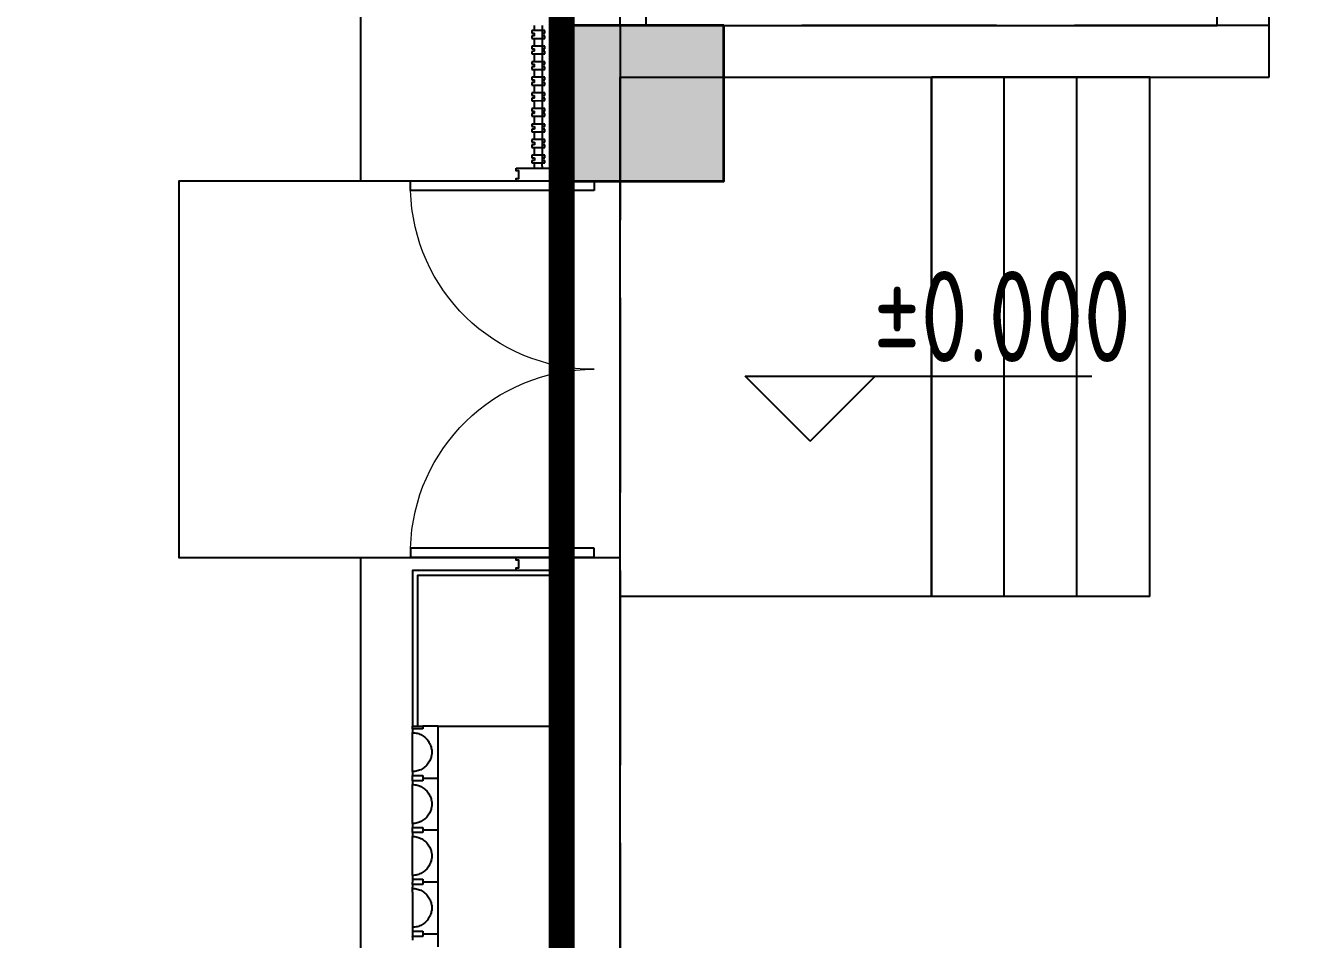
# Model space of a CAD drawing. Extents: x 513700 to 513844, y -232466 to -232398.
# Drawn here: x 513787.08 to 513791.965, y -232426.716 to -232423.194 of the extents above; entities that cross this region are included whole.
import ezdxf

# ---------------------------------------------------------------- set-up
doc = ezdxf.new("R2010")
doc.units = 0
doc.header["$LTSCALE"] = 1000
doc.linetypes.add('CACHE2', pattern=[0.1875, 0.125, -0.0625])
doc.linetypes.add('DASH', pattern=[0.35, 0.25, -0.1])
doc.layers.get('0').update_dxf_attribs({"color": 252})
for name, color, linetype in [('6#-造型-1F（实施版）石材-STONE-S', 253, 'Continuous'), ('6#-造型-1F（实施版）金属型材-METAL-S', 253, 'Continuous'), ('6#-造型-银白色铝板', 252, 'Continuous'), ('A-ANNO-100-DIM-E', 253, 'Continuous'), ('A-DOOR', 252, 'Continuous'), ('A-STAIR', 252, 'Continuous'), ('A-STR-CONC-C', 253, 'Continuous'), ('A-WALL-S', 252, 'Continuous'), ('PUB_HATCH', 252, 'Continuous'), ('降板', 253, 'Continuous')]:
    doc.layers.add(name, color=color, linetype=linetype)
for name, color, linetype, lineweight in [('S-COLU', 252, 'Continuous', 35), ('S-COLU-HATC', 252, 'Continuous', 25), ('面积-计容-餐饮便利店-1', 3, 'Continuous', 0)]:
    doc.layers.add(name, color=color, linetype=linetype, lineweight=lineweight)
doc.styles.add('TYDG_02', font='TSSDENG.shx', dxfattribs={"width": 0.8, "bigfont": 'hztxt.shx'})

# ---------------------------------------------------------------- blocks, each defined once
blk = doc.blocks.new('2新72A$C0EC5048D')
at = {"layer": 'S-COLU-HATC'}
blk.add_hatch(color=256, dxfattribs=at).paths.add_polyline_path([(-33000, 17500), (-33600, 17500), (-33600, 16900), (-33000, 16900)])
at = {"layer": 'S-COLU', "elevation": 0}
blk.add_lwpolyline([(-33000, 17500), (-33600, 17500), (-33600, 16900), (-33000, 16900)], close=True, dxfattribs=at)
blk = doc.blocks.new('2新154_FZH')
blk.add_lwpolyline([(-0.5, -0.5), (0.5, -0.5), (0.5, 0.5), (-0.5, 0.5)], close=True)
at = {"layer": 'PUB_HATCH'}
blk.add_solid([(-0.5, -0.5), (0.5, -0.5), (-0.5, 0.5), (0.5, 0.5)], dxfattribs=at)
blk = doc.blocks.new('2新231F柱')
at = {"layer": 'A-STR-CONC-C', "xscale": 600, "yscale": 600, "zscale": 600, "rotation": 270}
blk.add_blockref('2新154_FZH', (-69062, -14697.8), dxfattribs=at)
blk = doc.blocks.new('2新159a-dhrtu')
at = {"layer": '6#-造型-1F（实施版）金属型材-METAL-S'}
blk.add_lwpolyline([(2202597.2, 332571.2), (2202797.2, 332571.2), (2202797.2, 332521.2), (2202597.2, 332521.2), (2202597.2, 332531.2), (2202607.2, 332531.2), (2202607.2, 332561.2), (2202597.2, 332561.2)], close=True, dxfattribs=at)
blk = doc.blocks.new('2新75A$C42150BCA')
at = {"layer": '6#-造型-1F（实施版）石材-STONE-S'}
for p, q in [((-700, 14790), (-700, 14800)), ((-700, 14800), (-660, 14800)), ((-700, 14790), (-700, 14775)), ((-660, 14790), (-700, 14790)), ((-700, 14775), (-695.2, 14774.9)), ((-700, 14625), (-700, 14775)), ((-695.2, 14774.9), (-690.4, 14774.4)), ((-690.4, 14774.4), (-685.7, 14773.6)), ((-685.7, 14773.6), (-681, 14772.6)), ((-681, 14772.6), (-676.4, 14771.2)), ((-676.4, 14771.2), (-671.9, 14769.5)), ((-671.9, 14769.5), (-667.5, 14767.6)), ((-667.5, 14767.6), (-663.2, 14765.4)), ((-663.2, 14765.4), (-659.1, 14762.9)), ((-660, 14800), (-660, 14790)), ((-600, 14800), (-660, 14800)), ((-659.1, 14762.9), (-655.1, 14760.1)), ((-655.1, 14760.1), (-651.4, 14757.1)), ((-651.4, 14757.1), (-647.8, 14753.9)), ((-647.8, 14753.9), (-644.5, 14750.4)), ((-600, 14600), (-600, 14800)), ((-600, 14800), (-100, 14800)), ((-644.5, 14750.4), (-641.4, 14746.8)), ((-641.4, 14746.8), (-638.5, 14742.9)), ((-638.5, 14742.9), (-635.9, 14738.9)), ((-635.9, 14738.9), (-633.5, 14734.7)), ((-633.5, 14734.7), (-631.4, 14730.4)), ((-631.4, 14730.4), (-629.6, 14725.9)), ((-629.6, 14725.9), (-628.1, 14721.3)), ((-628.1, 14721.3), (-626.9, 14716.7)), ((-626.9, 14716.7), (-626, 14712)), ((-626, 14712), (-625.3, 14707.2)), ((-625.3, 14707.2), (-625, 14702.4)), ((-638.5, 14657.1), (-641.4, 14653.2)), ((-635.9, 14661.1), (-638.5, 14657.1)), ((-633.5, 14665.3), (-635.9, 14661.1)), ((-631.4, 14669.7), (-633.5, 14665.3)), ((-629.6, 14674.1), (-631.4, 14669.7)), ((-628.1, 14678.7), (-629.6, 14674.1)), ((-626.9, 14683.3), (-628.1, 14678.7)), ((-626, 14688), (-626.9, 14683.3)), ((-625.3, 14692.8), (-626, 14688)), ((-625, 14697.6), (-625.3, 14692.8)), ((-625, 14702.4), (-625, 14697.6)), ((-695.2, 14625.2), (-700, 14625)), ((-700, 14625), (-700, 14610)), ((-700, 14610), (-660, 14610)), ((-700, 14590), (-700, 14610)), ((-690.4, 14625.6), (-695.2, 14625.2)), ((-685.7, 14626.4), (-690.4, 14625.6)), ((-681, 14627.5), (-685.7, 14626.4)), ((-676.4, 14628.8), (-681, 14627.5)), ((-671.9, 14630.5), (-676.4, 14628.8)), ((-667.5, 14632.4), (-671.9, 14630.5)), ((-663.2, 14634.7), (-667.5, 14632.4)), ((-659.1, 14637.2), (-663.2, 14634.7)), ((-660, 14610), (-660, 14600)), ((-655.1, 14639.9), (-659.1, 14637.2)), ((-651.4, 14642.9), (-655.1, 14639.9)), ((-647.8, 14646.1), (-651.4, 14642.9)), ((-644.5, 14649.6), (-647.8, 14646.1)), ((-641.4, 14653.2), (-644.5, 14649.6)), ((-700, 14590), (-700, 14575)), ((-660, 14590), (-700, 14590)), ((-700, 14575), (-695.2, 14574.9)), ((-700, 14425), (-700, 14575)), ((-695.2, 14574.9), (-690.4, 14574.4)), ((-690.4, 14574.4), (-685.7, 14573.6)), ((-685.7, 14573.6), (-681, 14572.6)), ((-681, 14572.6), (-676.4, 14571.2)), ((-676.4, 14571.2), (-671.9, 14569.5)), ((-671.9, 14569.5), (-667.5, 14567.6)), ((-667.5, 14567.6), (-663.2, 14565.4)), ((-663.2, 14565.4), (-659.1, 14562.9)), ((-660, 14600), (-600, 14600)), ((-660, 14600), (-660, 14590)), ((-659.1, 14562.9), (-655.1, 14560.1)), ((-655.1, 14560.1), (-651.4, 14557.1)), ((-600, 14400), (-600, 14600)), ((-651.4, 14557.1), (-647.8, 14553.9)), ((-647.8, 14553.9), (-644.5, 14550.4)), ((-644.5, 14550.4), (-641.4, 14546.8)), ((-641.4, 14546.8), (-638.5, 14542.9)), ((-638.5, 14542.9), (-635.9, 14538.9)), ((-635.9, 14538.9), (-633.5, 14534.7)), ((-633.5, 14534.7), (-631.4, 14530.4)), ((-631.4, 14530.4), (-629.6, 14525.9)), ((-629.6, 14525.9), (-628.1, 14521.3)), ((-628.1, 14521.3), (-626.9, 14516.7)), ((-626.9, 14516.7), (-626, 14512)), ((-626, 14512), (-625.3, 14507.2)), ((-635.9, 14461.1), (-638.5, 14457.1)), ((-633.5, 14465.3), (-635.9, 14461.1)), ((-631.4, 14469.7), (-633.5, 14465.3)), ((-629.6, 14474.1), (-631.4, 14469.7)), ((-628.1, 14478.7), (-629.6, 14474.1)), ((-626.9, 14483.3), (-628.1, 14478.7)), ((-626, 14488), (-626.9, 14483.3)), ((-625.3, 14492.8), (-626, 14488)), ((-625.3, 14507.2), (-625, 14502.4)), ((-625, 14497.6), (-625.3, 14492.8)), ((-625, 14502.4), (-625, 14497.6)), ((-695.2, 14425.2), (-700, 14425)), ((-700, 14425), (-700, 14410)), ((-690.4, 14425.6), (-695.2, 14425.2)), ((-685.7, 14426.4), (-690.4, 14425.6)), ((-681, 14427.5), (-685.7, 14426.4)), ((-676.4, 14428.8), (-681, 14427.5)), ((-671.9, 14430.5), (-676.4, 14428.8)), ((-667.5, 14432.4), (-671.9, 14430.5)), ((-663.2, 14434.7), (-667.5, 14432.4)), ((-659.1, 14437.2), (-663.2, 14434.7)), ((-655.1, 14439.9), (-659.1, 14437.2)), ((-651.4, 14442.9), (-655.1, 14439.9)), ((-647.8, 14446.1), (-651.4, 14442.9)), ((-644.5, 14449.6), (-647.8, 14446.1)), ((-641.4, 14453.2), (-644.5, 14449.6)), ((-638.5, 14457.1), (-641.4, 14453.2)), ((-700, 14410), (-660, 14410)), ((-700, 14390), (-700, 14410)), ((-700, 14390), (-700, 14375)), ((-660, 14390), (-700, 14390)), ((-700, 14264.8), (-700, 14375)), ((-700, 14375), (-695.2, 14374.9)), ((-695.2, 14374.9), (-690.4, 14374.4)), ((-690.4, 14374.4), (-685.7, 14373.6)), ((-685.7, 14373.6), (-681, 14372.6)), ((-681, 14372.6), (-676.4, 14371.2)), ((-676.4, 14371.2), (-671.9, 14369.5)), ((-671.9, 14369.5), (-667.5, 14367.6)), ((-667.5, 14367.6), (-663.2, 14365.4)), ((-663.2, 14365.4), (-659.1, 14362.9)), ((-660, 14410), (-660, 14400)), ((-660, 14400), (-600, 14400)), ((-660, 14400), (-660, 14390)), ((-659.1, 14362.9), (-655.1, 14360.1)), ((-600, 14200), (-600, 14400)), ((-655.1, 14360.1), (-651.4, 14357.1)), ((-651.4, 14357.1), (-647.8, 14353.9)), ((-647.8, 14353.9), (-644.5, 14350.4)), ((-644.5, 14350.4), (-641.4, 14346.8)), ((-641.4, 14346.8), (-638.5, 14342.9)), ((-638.5, 14342.9), (-635.9, 14338.9)), ((-635.9, 14338.9), (-633.5, 14334.7)), ((-633.5, 14334.7), (-631.4, 14330.4)), ((-631.4, 14330.4), (-629.6, 14325.9)), ((-629.6, 14325.9), (-628.1, 14321.3)), ((-628.1, 14321.3), (-626.9, 14316.7)), ((-626.9, 14316.7), (-626, 14312)), ((-700, 14225), (-700, 14264.8)), ((-633.5, 14265.3), (-635.9, 14261.1)), ((-631.4, 14269.7), (-633.5, 14265.3)), ((-629.6, 14274.1), (-631.4, 14269.7)), ((-628.1, 14278.7), (-629.6, 14274.1)), ((-626.9, 14283.3), (-628.1, 14278.7)), ((-626, 14288), (-626.9, 14283.3)), ((-626, 14312), (-625.3, 14307.2)), ((-625.3, 14292.8), (-626, 14288)), ((-625.3, 14307.2), (-625, 14302.4)), ((-625, 14297.6), (-625.3, 14292.8)), ((-625, 14302.4), (-625, 14297.6)), ((-695.2, 14225.2), (-700, 14225)), ((-700, 14225), (-700, 14218.8)), ((-700, 14218.8), (-700, 14210)), ((-690.4, 14225.6), (-695.2, 14225.2)), ((-685.7, 14226.4), (-690.4, 14225.6)), ((-681, 14227.5), (-685.7, 14226.4)), ((-676.4, 14228.8), (-681, 14227.5)), ((-671.9, 14230.5), (-676.4, 14228.8)), ((-667.5, 14232.4), (-671.9, 14230.5)), ((-663.2, 14234.7), (-667.5, 14232.4)), ((-659.1, 14237.2), (-663.2, 14234.7)), ((-655.1, 14239.9), (-659.1, 14237.2)), ((-651.4, 14242.9), (-655.1, 14239.9)), ((-647.8, 14246.1), (-651.4, 14242.9)), ((-644.5, 14249.6), (-647.8, 14246.1)), ((-641.4, 14253.2), (-644.5, 14249.6)), ((-638.5, 14257.1), (-641.4, 14253.2)), ((-635.9, 14261.1), (-638.5, 14257.1)), ((-700, 14210), (-660, 14210)), ((-700, 14210), (-700, 14209.1)), ((-700, 14209.1), (-700, 14198.4)), ((-700, 14190), (-700, 14198.4)), ((-660, 14190), (-700, 14190)), ((-700, 14190), (-700, 14180.1)), ((-700, 14175), (-700, 14180.1)), ((-700, 14175), (-695.2, 14174.9)), ((-700, 14160.4), (-700, 14175)), ((-695.2, 14174.9), (-690.4, 14174.4)), ((-690.4, 14174.4), (-685.7, 14173.6)), ((-685.7, 14173.6), (-681, 14172.6)), ((-681, 14172.6), (-676.4, 14171.2)), ((-676.4, 14171.2), (-671.9, 14169.5)), ((-671.9, 14169.5), (-667.5, 14167.6)), ((-667.5, 14167.6), (-663.2, 14165.4)), ((-660, 14210), (-660, 14200)), ((-660, 14200), (-600, 14200)), ((-660, 14200), (-660, 14190)), ((-600, 14000), (-600, 14200)), ((-700, 14160.4), (-700, 14025)), ((-663.2, 14165.4), (-659.1, 14162.9)), ((-659.1, 14162.9), (-655.1, 14160.1)), ((-655.1, 14160.1), (-651.4, 14157.1)), ((-651.4, 14157.1), (-647.8, 14153.9)), ((-647.8, 14153.9), (-644.5, 14150.4)), ((-644.5, 14150.4), (-641.4, 14146.8)), ((-641.4, 14146.8), (-638.5, 14142.9)), ((-638.5, 14142.9), (-635.9, 14138.9)), ((-635.9, 14138.9), (-633.5, 14134.7)), ((-633.5, 14134.7), (-631.4, 14130.4)), ((-631.4, 14130.4), (-629.6, 14125.9)), ((-629.6, 14125.9), (-628.1, 14121.3)), ((-628.1, 14121.3), (-626.9, 14116.7)), ((-631.4, 14069.7), (-633.5, 14065.3)), ((-629.6, 14074.1), (-631.4, 14069.7)), ((-628.1, 14078.7), (-629.6, 14074.1)), ((-626.9, 14083.3), (-628.1, 14078.7)), ((-626.9, 14116.7), (-626, 14112)), ((-626, 14088), (-626.9, 14083.3)), ((-626, 14112), (-625.3, 14107.2)), ((-625.3, 14092.8), (-626, 14088)), ((-625.3, 14107.2), (-625, 14102.4)), ((-625, 14097.6), (-625.3, 14092.8)), ((-625, 14102.4), (-625, 14097.6)), ((-695.2, 14025.2), (-700, 14025)), ((-700, 14025), (-700, 14010)), ((-690.4, 14025.6), (-695.2, 14025.2)), ((-685.7, 14026.4), (-690.4, 14025.6)), ((-681, 14027.5), (-685.7, 14026.4)), ((-676.4, 14028.8), (-681, 14027.5)), ((-671.9, 14030.5), (-676.4, 14028.8)), ((-667.5, 14032.4), (-671.9, 14030.5)), ((-663.2, 14034.7), (-667.5, 14032.4)), ((-659.1, 14037.2), (-663.2, 14034.7)), ((-655.1, 14039.9), (-659.1, 14037.2)), ((-651.4, 14042.9), (-655.1, 14039.9)), ((-647.8, 14046.1), (-651.4, 14042.9)), ((-644.5, 14049.6), (-647.8, 14046.1)), ((-641.4, 14053.2), (-644.5, 14049.6)), ((-638.5, 14057.1), (-641.4, 14053.2)), ((-635.9, 14061.1), (-638.5, 14057.1)), ((-633.5, 14065.3), (-635.9, 14061.1)), ((-700, 14010), (-700, 13990.9)), ((-700, 14010), (-660, 14010)), ((-700, 13990), (-700, 13990.9)), ((-700, 13990), (-700, 13975)), ((-660, 13990), (-700, 13990)), ((-660, 14010), (-660, 14000)), ((-660, 14000), (-600, 14000)), ((-660, 14000), (-660, 13990)), ((-600, 13980), (-600, 14000)), ((-600, 13950), (-600, 13980))]:
    blk.add_line(p, q, dxfattribs=at)
for points in [[(-300, 15400), (-700, 15400), (-700, 15000), (-700, 14970), (-700, 14800)], [(-100, 15400), (-100, 14800), (-100, 12200.1)], [(-100, 15380.1), (-680, 15380), (-680, 15000), (-680, 14970), (-680, 14800)]]:
    blk.add_lwpolyline(points, dxfattribs=at)
at = {"layer": '6#-造型-1F（实施版）金属型材-METAL-S'}
for p, q in [((-100, 17550), (-100, 17500)), ((-230, 17480), (-230, 17500)), ((-200, 17500), (-200, 17480)), ((-100, 16949.9), (-100, 17500)), ((-200, 17480), (-240, 17479.9)), ((-240, 17479.9), (-240, 17469.9)), ((-240, 17469.9), (-230, 17470)), ((-230, 17460), (-240, 17459.9)), ((-240, 17459.9), (-240, 17449.9)), ((-240, 17449.9), (-230, 17449.9)), ((-230, 17469.9), (-230, 17470)), ((-230, 17460), (-230, 17469.9)), ((-230, 17449.9), (-200, 17450)), ((-230, 17449.9), (-230, 17450)), ((-230, 17420), (-230, 17449.9)), ((-190, 17480), (-200, 17480)), ((-200, 17480), (-200, 17469.9)), ((-200, 17469.9), (-190, 17470)), ((-200, 17469.9), (-200, 17460)), ((-190, 17460), (-200, 17460)), ((-200, 17460), (-200, 17450)), ((-200, 17449.9), (-200, 17450)), ((-200, 17450), (-190, 17450)), ((-200, 17449.9), (-200, 17420)), ((-190, 17470), (-190, 17480)), ((-190, 17450), (-190, 17460)), ((-200, 17420), (-240, 17419.9)), ((-240, 17419.9), (-240, 17409.9)), ((-240, 17409.9), (-230, 17410)), ((-230, 17400), (-240, 17399.9)), ((-240, 17399.9), (-240, 17389.9)), ((-230, 17409.9), (-230, 17410)), ((-230, 17400), (-230, 17409.9)), ((-190, 17420), (-200, 17420)), ((-200, 17420), (-200, 17409.9)), ((-200, 17409.9), (-190, 17410)), ((-200, 17409.9), (-200, 17400)), ((-190, 17400), (-200, 17400)), ((-200, 17400), (-200, 17390)), ((-190, 17410), (-190, 17420)), ((-190, 17390), (-190, 17400)), ((-240, 17389.9), (-230, 17389.9)), ((-200, 17360), (-240, 17359.9)), ((-240, 17359.9), (-240, 17349.9)), ((-240, 17349.9), (-230, 17350)), ((-230, 17389.9), (-200, 17390)), ((-230, 17389.9), (-230, 17390)), ((-230, 17360), (-230, 17389.9)), ((-230, 17349.9), (-230, 17350)), ((-230, 17340), (-230, 17349.9)), ((-200, 17389.9), (-200, 17390)), ((-200, 17390), (-190, 17390)), ((-200, 17389.9), (-200, 17360)), ((-190, 17360), (-200, 17360)), ((-200, 17360), (-200, 17349.9)), ((-200, 17349.9), (-190, 17350)), ((-200, 17349.9), (-200, 17340)), ((-190, 17350), (-190, 17360)), ((-230, 17340), (-240, 17339.9)), ((-240, 17339.9), (-240, 17329.9)), ((-240, 17329.9), (-230, 17329.9)), ((-200, 17300), (-240, 17299.9)), ((-240, 17299.9), (-240, 17289.9)), ((-230, 17329.9), (-200, 17330)), ((-230, 17329.9), (-230, 17330)), ((-230, 17300), (-230, 17329.9)), ((-190, 17340), (-200, 17340)), ((-200, 17340), (-200, 17330)), ((-200, 17329.9), (-200, 17330)), ((-200, 17330), (-190, 17330)), ((-200, 17329.9), (-200, 17300)), ((-190, 17300), (-200, 17300)), ((-200, 17300), (-200, 17289.9)), ((-190, 17330), (-190, 17340)), ((-190, 17290), (-190, 17300)), ((-240, 17289.9), (-230, 17290)), ((-230, 17280), (-240, 17279.9)), ((-240, 17279.9), (-240, 17269.9)), ((-240, 17269.9), (-230, 17269.9)), ((-230, 17289.9), (-230, 17290)), ((-230, 17280), (-230, 17289.9)), ((-230, 17269.9), (-200, 17270)), ((-230, 17269.9), (-230, 17270)), ((-230, 17240), (-230, 17269.9)), ((-200, 17289.9), (-190, 17290)), ((-200, 17289.9), (-200, 17280)), ((-190, 17280), (-200, 17280)), ((-200, 17280), (-200, 17270)), ((-200, 17269.9), (-200, 17270)), ((-200, 17270), (-190, 17270)), ((-200, 17269.9), (-200, 17240)), ((-190, 17270), (-190, 17280)), ((-200, 17240), (-240, 17239.9)), ((-240, 17239.9), (-240, 17229.9)), ((-240, 17229.9), (-230, 17230)), ((-230, 17220), (-240, 17219.9)), ((-240, 17219.9), (-240, 17209.9)), ((-240, 17209.9), (-230, 17209.9)), ((-230, 17229.9), (-230, 17230)), ((-230, 17220), (-230, 17229.9)), ((-230, 17209.9), (-200, 17210)), ((-230, 17209.9), (-230, 17210)), ((-230, 17180), (-230, 17209.9)), ((-190, 17240), (-200, 17240)), ((-200, 17240), (-200, 17229.9)), ((-200, 17229.9), (-190, 17230)), ((-200, 17229.9), (-200, 17220)), ((-190, 17220), (-200, 17220)), ((-200, 17220), (-200, 17210)), ((-200, 17209.9), (-200, 17210)), ((-200, 17210), (-190, 17210)), ((-200, 17209.9), (-200, 17180)), ((-190, 17230), (-190, 17240)), ((-190, 17210), (-190, 17220)), ((-200, 17180), (-240, 17179.9)), ((-240, 17179.9), (-240, 17169.9)), ((-240, 17169.9), (-230, 17170)), ((-230, 17160), (-240, 17159.9)), ((-240, 17159.9), (-240, 17149.9)), ((-240, 17149.9), (-230, 17149.9)), ((-230, 17169.9), (-230, 17170)), ((-230, 17160), (-230, 17169.9)), ((-230, 17149.9), (-200, 17150)), ((-230, 17149.9), (-230, 17150)), ((-230, 17120), (-230, 17149.9)), ((-190, 17180), (-200, 17180)), ((-200, 17180), (-200, 17169.9)), ((-200, 17169.9), (-190, 17170)), ((-200, 17169.9), (-200, 17160)), ((-190, 17160), (-200, 17160)), ((-200, 17160), (-200, 17150)), ((-200, 17149.9), (-200, 17150)), ((-200, 17150), (-190, 17150)), ((-200, 17149.9), (-200, 17120)), ((-190, 17170), (-190, 17180)), ((-190, 17150), (-190, 17160)), ((-200, 17120), (-240, 17119.9)), ((-240, 17119.9), (-240, 17109.9)), ((-240, 17109.9), (-230, 17109.9)), ((-230, 17100), (-240, 17099.9)), ((-240, 17099.9), (-240, 17089.9)), ((-230, 17109.9), (-230, 17100)), ((-190, 17120), (-200, 17120)), ((-200, 17120), (-200, 17110)), ((-200, 17110), (-190, 17110)), ((-200, 17109.9), (-200, 17110)), ((-200, 17109.9), (-200, 17100)), ((-190, 17100), (-200, 17100)), ((-200, 17100), (-200, 17090)), ((-190, 17110), (-190, 17120)), ((-190, 17090), (-190, 17100)), ((-240, 17089.9), (-230, 17089.9)), ((-200, 17060), (-240, 17059.9)), ((-240, 17059.9), (-240, 17049.9)), ((-240, 17049.9), (-230, 17049.9)), ((-230, 17089.9), (-200, 17090)), ((-230, 17089.9), (-230, 17090)), ((-230, 17060), (-230, 17089.9)), ((-230, 17049.9), (-230, 17040)), ((-200, 17089.9), (-200, 17090)), ((-200, 17090), (-190, 17090)), ((-200, 17089.9), (-200, 17060)), ((-190, 17060), (-200, 17060)), ((-200, 17060), (-200, 17050)), ((-200, 17050), (-190, 17050)), ((-200, 17049.9), (-200, 17050)), ((-200, 17049.9), (-200, 17040)), ((-190, 17050), (-190, 17060)), ((-230, 17040), (-240, 17039.9)), ((-240, 17039.9), (-240, 17029.9)), ((-240, 17029.9), (-230, 17029.9)), ((-200, 17000), (-240, 16999.9)), ((-240, 16999.9), (-240, 16989.9)), ((-230, 17029.9), (-200, 17030)), ((-230, 17029.9), (-230, 17030)), ((-230, 17000), (-230, 17029.9)), ((-190, 17040), (-200, 17040)), ((-200, 17040), (-200, 17030)), ((-200, 17029.9), (-200, 17030)), ((-200, 17030), (-190, 17030)), ((-200, 17029.9), (-200, 17000)), ((-190, 17000), (-200, 17000)), ((-200, 17000), (-200, 16990)), ((-190, 17030), (-190, 17040)), ((-190, 16990), (-190, 17000)), ((-240, 16989.9), (-230, 16989.9)), ((-230, 16980), (-240, 16979.9)), ((-240, 16979.9), (-240, 16969.9)), ((-240, 16969.9), (-230, 16969.9)), ((-230, 16989.9), (-230, 16980)), ((-230, 16969.9), (-200, 16970)), ((-230, 16969.9), (-230, 16970)), ((-230, 16950), (-230, 16969.9)), ((-200, 16990), (-190, 16990)), ((-200, 16989.9), (-200, 16990)), ((-200, 16989.9), (-200, 16980)), ((-190, 16980), (-200, 16980)), ((-200, 16980), (-200, 16970)), ((-200, 16970), (-190, 16970)), ((-200, 16958.1), (-200, 16970)), ((-200, 16958.1), (-200, 16949.9)), ((-190, 16970), (-190, 16980)), ((-100, 15450), (-100, 15400))]:
    blk.add_line(p, q, dxfattribs=at)
at = {"layer": '6#-造型-银白色铝板'}
for p in [(-2202897.2, -315621.2), (-2202897.2, -317121.1)]:
    blk.add_blockref('2新159a-dhrtu', p, dxfattribs=at)
blk = doc.blocks.new('2新04$DorLib2D$00000002')
for p, q in [((-0.5, 0), (-0.5, 0.4875)), ((-0.475, 0.4875), (-0.5, 0.4875)), ((-0.475, 0), (-0.475, 0.4875)), ((0.475, 0), (0.475, 0.4875)), ((0.475, 0.4875), (0.5, 0.4875)), ((0.5, 0), (0.5, 0.4875)), ((-0.5, 0), (-0.475, 0)), ((0.5, 0), (0.475, 0))]:
    blk.add_line(p, q)
at = {"lineweight": 13}
for centre, start, end in [((-0.4875, 0), 0, 88.5307), ((0.4875, 0), 91.4693, 180)]:
    blk.add_arc(centre, 0.4875, start, end, dxfattribs=at)

msp = doc.modelspace()

# ---------------------------------------------------------------- linework, layer by layer
at = {"color": 252, "linetype": 'CACHE2'}
for points in [[(513765.1704, -232412.2938), (513764.3704, -232412.2938), (513764.3704, -232421.7938), (513788.3704, -232421.7938), (513788.3704, -232423.7938)], [(513788.3704, -232425.2438), (513788.3704, -232429.6938)]]:
    msp.add_lwpolyline(points, dxfattribs=at)
at = {"color": 252, "linetype": 'DASH', "ltscale": 0.003}
msp.add_lwpolyline([(513796.0704, -232423.1938), (513789.3704, -232423.1938), (513789.3704, -232429.4938), (513796.0704, -232429.4938)], close=True, dxfattribs=at)
at = {"layer": 'A-ANNO-100-DIM-E', "color": 252}
for p, q in [((513790.103, -232424.7959), (513789.853, -232424.5459)), ((513789.853, -232424.5459), (513791.1878, -232424.5459)), ((513790.103, -232424.7959), (513790.353, -232424.5459))]:
    msp.add_line(p, q, dxfattribs=at)
at = {"layer": 'A-DOOR', "color": 252}
msp.add_line((513789.1704, -232425.2438), (513789.1704, -232423.7938), dxfattribs=at)
at = {"layer": 'A-STAIR', "color": 252}
for p, q in [((513791.4104, -232423.3938), (513790.5704, -232423.3938)), ((513790.5704, -232425.3938), (513790.5704, -232423.3938)), ((513790.8504, -232425.3938), (513790.8504, -232423.3938)), ((513791.1304, -232425.3938), (513791.1304, -232423.3938)), ((513791.4104, -232425.3938), (513791.4104, -232423.3938)), ((513791.4104, -232425.3938), (513790.5704, -232425.3938))]:
    msp.add_line(p, q, dxfattribs=at)
at = {"layer": 'A-STAIR', "color": 252, "linetype": 'DASH', "ltscale": 0.003}
msp.add_lwpolyline([(513789.4704, -232423.1938), (513791.6704, -232423.1938), (513791.6704, -232420.9938), (513789.4704, -232420.9938)], close=True, dxfattribs=at)
at = {"layer": 'A-STAIR', "color": 252}
msp.add_lwpolyline([(513790.5704, -232425.3938), (513789.3704, -232425.3938), (513789.3704, -232423.3938), (513790.5704, -232423.3938)], close=True, dxfattribs=at)
msp.add_lwpolyline([(513789.1704, -232423.7938), (513787.6704, -232423.7938), (513787.6704, -232425.2438), (513789.1704, -232425.2438)], dxfattribs=at)
at = {"layer": 'A-WALL-S', "color": 252}
for p, q in [((513791.8704, -232423.3938), (513791.8704, -232420.7938)), ((513789.1704, -232423.2938), (513789.1704, -232420.8938)), ((513789.3704, -232423.1938), (513789.3704, -232420.9938)), ((513791.6704, -232423.1938), (513791.6704, -232420.9938)), ((513789.3704, -232423.1938), (513791.6704, -232423.1938)), ((513789.1704, -232423.7938), (513789.1704, -232423.2938)), ((513789.3704, -232423.3938), (513791.8704, -232423.3938)), ((513789.3704, -232423.7938), (513789.3704, -232423.3938)), ((513789.1704, -232429.6938), (513789.1704, -232425.2438)), ((513789.3704, -232429.4938), (513789.3704, -232425.2438))]:
    msp.add_line(p, q, dxfattribs=at)
for points in [[(513789.1704, -232423.7938), (513789.3704, -232423.7938)], [(513789.1704, -232425.2438), (513789.3704, -232425.2438)]]:
    msp.add_lwpolyline(points, dxfattribs=at)
at = {"layer": '面积-计容-餐饮便利店-1', "color": 3, "const_width": 0.1}
msp.add_lwpolyline([(513813.5702, -232413.0688), (513806.4452, -232413.0688), (513806.4452, -232414.0688), (513805.4952, -232414.0688), (513805.4952, -232413.6938, 0.414214), (513804.8702, -232413.0688), (513797.1704, -232413.0688, 0.414214), (513796.5454, -232413.6938), (513796.5454, -232414.0688), (513795.5954, -232414.0688), (513795.5954, -232413.0688), (513765.1454, -232413.0688), (513765.1454, -232421.0188), (513789.1454, -232421.0188), (513789.1454, -232429.5938), (513813.5704, -232429.5938), (513813.5703, -232428.1938), (513812.5704, -232428.1938), (513812.5704, -232423.2938), (513813.5703, -232423.2938)], format="xyb", close=True, dxfattribs=at)

# ---------------------------------------------------------------- block references
at = {"color": 252, "xscale": 0.001, "yscale": 0.001, "zscale": 0.001}
for name, p in [('2新75A$C42150BCA', (513789.2704, -232440.6938)), ('2新231F柱', (513858.5324, -232408.796))]:
    msp.add_blockref(name, p, dxfattribs=at)
at = {"layer": 'A-DOOR', "color": 252, "xscale": -1.45, "yscale": 1.45, "zscale": 0.2, "rotation": 89.99999999999991}
msp.add_blockref('2新04$DorLib2D$00000002', (513789.2704, -232424.5188), dxfattribs=at)
at = {"layer": '降板', "color": 252, "xscale": 0.001, "yscale": 0.001, "zscale": 0.001}
msp.add_blockref('2新72A$C0EC5048D', (513822.7704, -232440.6938), dxfattribs=at)

# ---------------------------------------------------------------- texts
at = {"layer": 'A-ANNO-100-DIM-E', "color": 252, "style": 'TYDG_02', "width": 0.8}
msp.add_text('%%P0.000', height=0.35, dxfattribs=at).set_placement((513790.346, -232424.4904))

doc.saveas('drawing.dxf')
